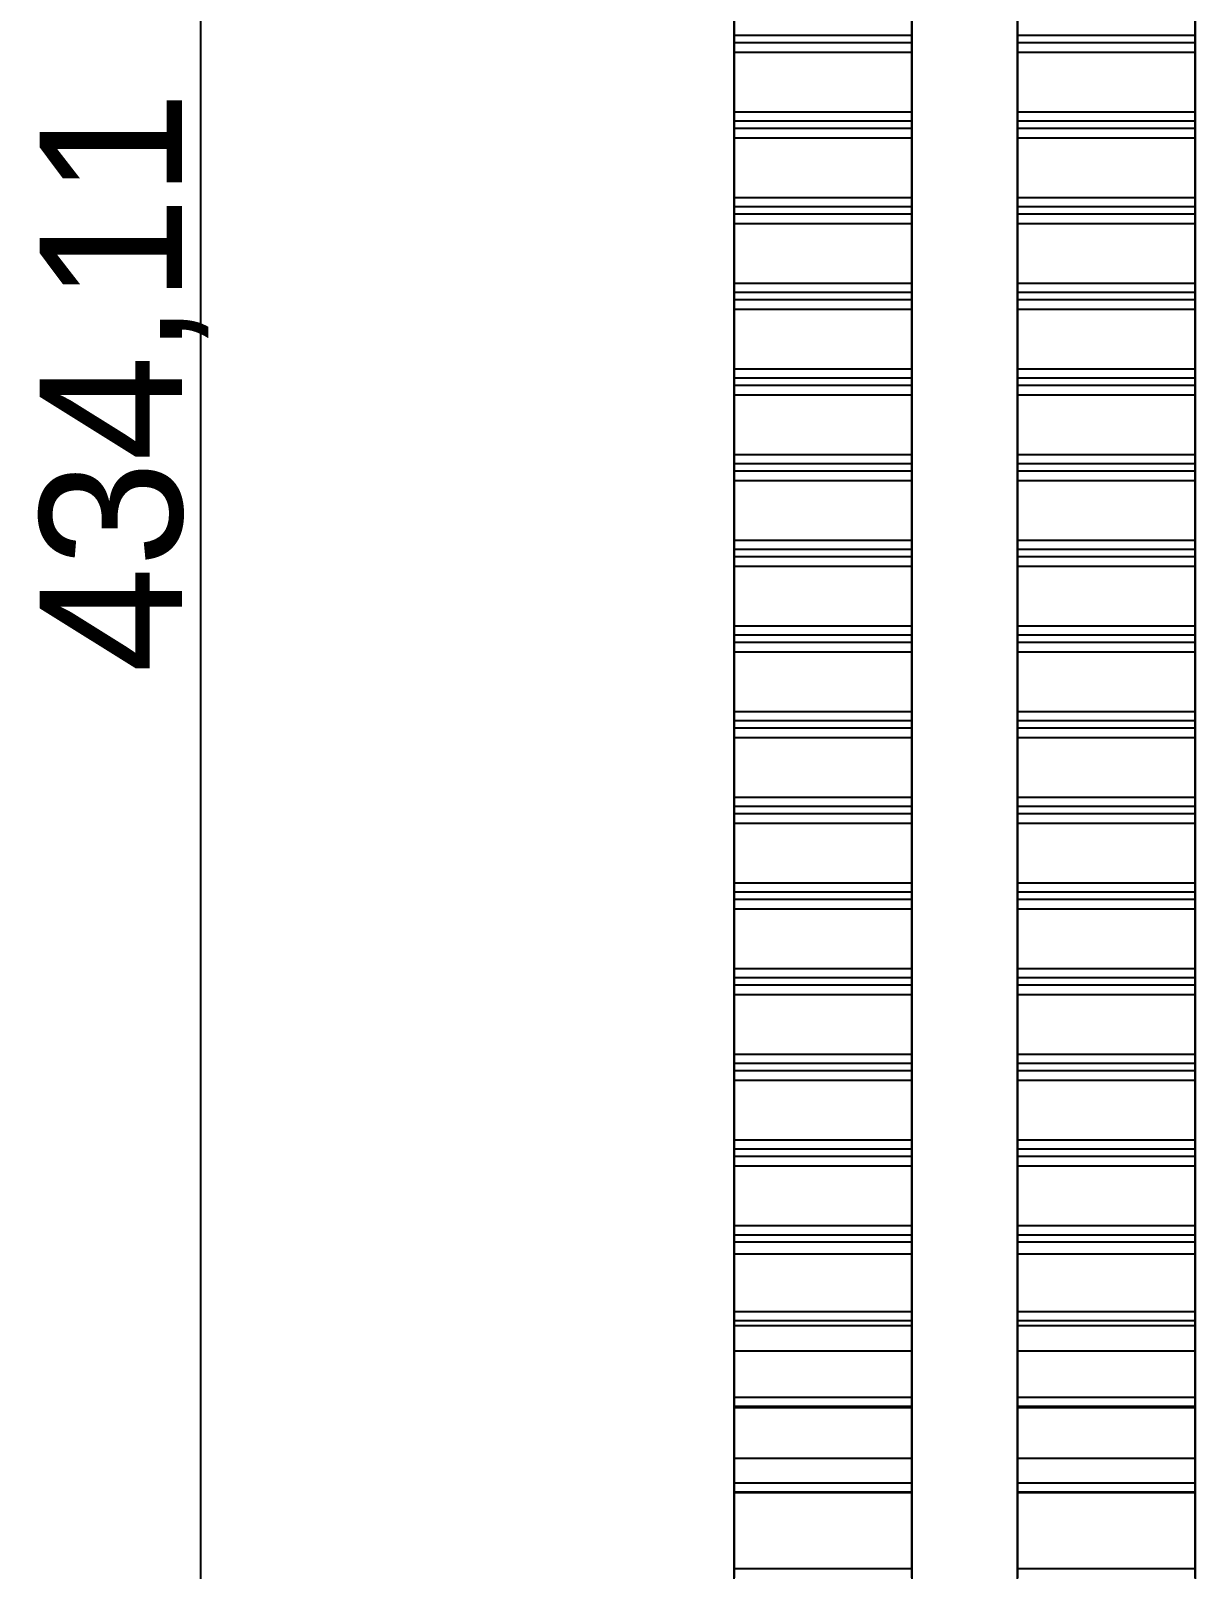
# Model space of a CAD drawing. Header units: millimetres. Extents: x -79 to 41330, y -75911 to 371.
# Drawn here: x 1788.1 to 1919.1, y -36102.3 to -35929.3 of the extents above; entities that cross this region are included whole.
import ezdxf

# ---------------------------------------------------------------- set-up
doc = ezdxf.new("R2010")
doc.units = ezdxf.units.MM
doc.layers.add('R17_COTAS_P', color=1, linetype='Continuous')
doc.layers.add('R17_PIEZAS_P', color=3, linetype='Continuous')
doc.dimstyles.get("Standard").update_dxf_attribs({"dimtxt": 2.5, "dimasz": 2.5, "dimexe": 1.25, "dimexo": 0.625, "dimtad": 1, "dimcen": 2.5, "dimazin": 3, "dimtfac": 1, "dimtmove": 0, "dimatfit": 3})

# ---------------------------------------------------------------- blocks, each defined once
blk = doc.blocks.new('_CLOSEDFILLED')
at = {"color": 0, "linetype": 'BYBLOCK'}
blk.add_solid([(-1, 0.164), (0, 0), (-1, -0.164)], dxfattribs=at)
blk = doc.blocks.new('*D168')
for p, q in [((1867.18, -35751.69), (1807.18, -35751.69)), ((1807.18, -36178.8), (1807.18, -35758.69)), ((1867.18, -36185.8), (1807.18, -36185.8))]:
    blk.add_line(p, q)
at = {"layer": 'Defpoints'}
for p in [(1867.18, -35751.69), (1807.18, -36185.8), (1867.18, -36185.8)]:
    blk.add_point(p, dxfattribs=at)
at = {"layer": 'R17_COTAS_P', "xscale": 7, "yscale": 7}
for p, rotation in [((1807.18, -35751.69), 90), ((1807.18, -36185.8), 270)]:
    blk.add_blockref('_CLOSEDFILLED', p, dxfattribs=dict(at, rotation=rotation))
at = {"layer": 'R17_COTAS_P', "insert": (1798.56, -35968.75), "char_height": 16, "attachment_point": 5, "rotation": 90}
blk.add_mtext('434,11', dxfattribs=at)

msp = doc.modelspace()

# ---------------------------------------------------------------- linework, layer by layer
at = {"layer": 'R17_PIEZAS_P'}
for p, q in [((1867.18, -35920.144), (1867.18, -35929.783)), ((1887.18, -35929.783), (1887.18, -35920.144)), ((1899.06, -35920.144), (1899.06, -35929.783)), ((1919.06, -35929.783), (1919.06, -35920.144)), ((1867.18, -35930.606), (1867.18, -35920.968)), ((1867.18, -35930.606), (1867.18, -35922.019)), ((1867.18, -35922.019), (1867.18, -35931.657)), ((1887.18, -35920.968), (1887.18, -35930.606)), ((1887.18, -35922.019), (1887.18, -35930.606)), ((1887.18, -35931.657), (1887.18, -35922.019)), ((1899.06, -35930.606), (1899.06, -35920.968)), ((1899.06, -35930.606), (1899.06, -35922.019)), ((1899.06, -35922.019), (1899.06, -35931.657)), ((1919.06, -35920.968), (1919.06, -35930.606)), ((1919.06, -35922.019), (1919.06, -35930.606)), ((1919.06, -35931.657), (1919.06, -35922.019)), ((1867.18, -35938.37), (1867.18, -35928.731)), ((1887.18, -35928.731), (1887.18, -35938.37)), ((1899.06, -35938.37), (1899.06, -35928.731)), ((1919.06, -35928.731), (1919.06, -35938.37)), ((1887.18, -35929.783), (1867.18, -35929.783)), ((1867.18, -35929.783), (1867.18, -35939.421)), ((1867.18, -35929.783), (1867.18, -35938.37)), ((1887.18, -35930.606), (1867.18, -35930.606)), ((1867.18, -35940.245), (1867.18, -35930.606)), ((1887.18, -35939.421), (1887.18, -35929.783)), ((1887.18, -35938.37), (1887.18, -35929.783)), ((1887.18, -35930.606), (1887.18, -35940.245)), ((1919.06, -35929.783), (1899.06, -35929.783)), ((1899.06, -35929.783), (1899.06, -35939.421)), ((1899.06, -35929.783), (1899.06, -35938.37)), ((1919.06, -35930.606), (1899.06, -35930.606)), ((1899.06, -35940.245), (1899.06, -35930.606)), ((1919.06, -35939.421), (1919.06, -35929.783)), ((1919.06, -35938.37), (1919.06, -35929.783)), ((1919.06, -35930.606), (1919.06, -35940.245)), ((1867.18, -35931.657), (1887.18, -35931.657)), ((1867.18, -35940.245), (1867.18, -35931.657)), ((1867.18, -35931.657), (1867.18, -35941.296)), ((1887.18, -35931.657), (1887.18, -35940.245)), ((1887.18, -35941.296), (1887.18, -35931.657)), ((1899.06, -35931.657), (1919.06, -35931.657)), ((1899.06, -35940.245), (1899.06, -35931.657)), ((1899.06, -35931.657), (1899.06, -35941.296)), ((1919.06, -35931.657), (1919.06, -35940.245)), ((1919.06, -35941.296), (1919.06, -35931.657)), ((1867.18, -35948.008), (1867.18, -35938.37)), ((1867.18, -35938.37), (1887.18, -35938.37)), ((1887.18, -35939.421), (1867.18, -35939.421)), ((1867.18, -35939.421), (1867.18, -35949.06)), ((1867.18, -35939.421), (1867.18, -35948.008)), ((1887.18, -35938.37), (1887.18, -35948.008)), ((1887.18, -35949.06), (1887.18, -35939.421)), ((1887.18, -35948.008), (1887.18, -35939.421)), ((1899.06, -35948.008), (1899.06, -35938.37)), ((1899.06, -35938.37), (1919.06, -35938.37)), ((1919.06, -35939.421), (1899.06, -35939.421)), ((1899.06, -35939.421), (1899.06, -35949.06)), ((1899.06, -35939.421), (1899.06, -35948.008)), ((1919.06, -35938.37), (1919.06, -35948.008)), ((1919.06, -35949.06), (1919.06, -35939.421)), ((1919.06, -35948.008), (1919.06, -35939.421)), ((1887.18, -35940.245), (1867.18, -35940.245)), ((1867.18, -35949.883), (1867.18, -35940.245)), ((1867.18, -35941.296), (1887.18, -35941.296)), ((1867.18, -35949.883), (1867.18, -35941.296)), ((1867.18, -35941.296), (1867.18, -35950.934)), ((1887.18, -35940.245), (1887.18, -35949.883)), ((1887.18, -35941.296), (1887.18, -35949.883)), ((1887.18, -35950.934), (1887.18, -35941.296)), ((1919.06, -35940.245), (1899.06, -35940.245)), ((1899.06, -35949.883), (1899.06, -35940.245)), ((1899.06, -35941.296), (1919.06, -35941.296)), ((1899.06, -35949.883), (1899.06, -35941.296)), ((1899.06, -35941.296), (1899.06, -35950.934)), ((1919.06, -35940.245), (1919.06, -35949.883)), ((1919.06, -35941.296), (1919.06, -35949.883)), ((1919.06, -35950.934), (1919.06, -35941.296)), ((1867.18, -35957.647), (1867.18, -35948.008)), ((1867.18, -35948.008), (1887.18, -35948.008)), ((1887.18, -35948.008), (1887.18, -35957.647)), ((1899.06, -35957.647), (1899.06, -35948.008)), ((1899.06, -35948.008), (1919.06, -35948.008)), ((1919.06, -35948.008), (1919.06, -35957.647)), ((1887.18, -35949.06), (1867.18, -35949.06)), ((1867.18, -35949.06), (1867.18, -35958.698)), ((1867.18, -35949.06), (1867.18, -35957.647)), ((1887.18, -35949.883), (1867.18, -35949.883)), ((1867.18, -35959.522), (1867.18, -35949.883)), ((1887.18, -35958.698), (1887.18, -35949.06)), ((1887.18, -35957.647), (1887.18, -35949.06)), ((1887.18, -35949.883), (1887.18, -35959.522)), ((1919.06, -35949.06), (1899.06, -35949.06)), ((1899.06, -35949.06), (1899.06, -35958.698)), ((1899.06, -35949.06), (1899.06, -35957.647)), ((1919.06, -35949.883), (1899.06, -35949.883)), ((1899.06, -35959.522), (1899.06, -35949.883)), ((1919.06, -35958.698), (1919.06, -35949.06)), ((1919.06, -35957.647), (1919.06, -35949.06)), ((1919.06, -35949.883), (1919.06, -35959.522)), ((1867.18, -35950.934), (1887.18, -35950.934)), ((1867.18, -35959.522), (1867.18, -35950.934)), ((1867.18, -35950.934), (1867.18, -35960.573)), ((1887.18, -35950.934), (1887.18, -35959.522)), ((1887.18, -35960.573), (1887.18, -35950.934)), ((1899.06, -35950.934), (1919.06, -35950.934)), ((1899.06, -35959.522), (1899.06, -35950.934)), ((1899.06, -35950.934), (1899.06, -35960.573)), ((1919.06, -35950.934), (1919.06, -35959.522)), ((1919.06, -35960.573), (1919.06, -35950.934)), ((1867.18, -35967.285), (1867.18, -35957.647)), ((1867.18, -35957.647), (1887.18, -35957.647)), ((1887.18, -35958.698), (1867.18, -35958.698)), ((1867.18, -35958.698), (1867.18, -35968.337)), ((1867.18, -35958.698), (1867.18, -35967.285)), ((1887.18, -35957.647), (1887.18, -35967.285)), ((1887.18, -35968.337), (1887.18, -35958.698)), ((1887.18, -35967.285), (1887.18, -35958.698)), ((1899.06, -35967.285), (1899.06, -35957.647)), ((1899.06, -35957.647), (1919.06, -35957.647)), ((1919.06, -35958.698), (1899.06, -35958.698)), ((1899.06, -35958.698), (1899.06, -35968.337)), ((1899.06, -35958.698), (1899.06, -35967.285)), ((1919.06, -35957.647), (1919.06, -35967.285)), ((1919.06, -35968.337), (1919.06, -35958.698)), ((1919.06, -35967.285), (1919.06, -35958.698)), ((1887.18, -35959.522), (1867.18, -35959.522)), ((1867.18, -35969.16), (1867.18, -35959.522)), ((1867.18, -35960.573), (1887.18, -35960.573)), ((1867.18, -35969.16), (1867.18, -35960.573)), ((1867.18, -35960.573), (1867.18, -35970.211)), ((1887.18, -35959.522), (1887.18, -35969.16)), ((1887.18, -35960.573), (1887.18, -35969.16)), ((1887.18, -35970.211), (1887.18, -35960.573)), ((1919.06, -35959.522), (1899.06, -35959.522)), ((1899.06, -35969.16), (1899.06, -35959.522)), ((1899.06, -35960.573), (1919.06, -35960.573)), ((1899.06, -35969.16), (1899.06, -35960.573)), ((1899.06, -35960.573), (1899.06, -35970.211)), ((1919.06, -35959.522), (1919.06, -35969.16)), ((1919.06, -35960.573), (1919.06, -35969.16)), ((1919.06, -35970.211), (1919.06, -35960.573)), ((1867.18, -35976.924), (1867.18, -35967.285)), ((1867.18, -35967.285), (1887.18, -35967.285)), ((1887.18, -35967.285), (1887.18, -35976.924)), ((1899.06, -35976.924), (1899.06, -35967.285)), ((1899.06, -35967.285), (1919.06, -35967.285)), ((1919.06, -35967.285), (1919.06, -35976.924)), ((1887.18, -35968.337), (1867.18, -35968.337)), ((1867.18, -35968.337), (1867.18, -35977.975)), ((1867.18, -35968.337), (1867.18, -35976.924)), ((1887.18, -35969.16), (1867.18, -35969.16)), ((1867.18, -35978.799), (1867.18, -35969.16)), ((1887.18, -35977.975), (1887.18, -35968.337)), ((1887.18, -35976.924), (1887.18, -35968.337)), ((1887.18, -35969.16), (1887.18, -35978.799)), ((1919.06, -35968.337), (1899.06, -35968.337)), ((1899.06, -35968.337), (1899.06, -35977.975)), ((1899.06, -35968.337), (1899.06, -35976.924)), ((1919.06, -35969.16), (1899.06, -35969.16)), ((1899.06, -35978.799), (1899.06, -35969.16)), ((1919.06, -35977.975), (1919.06, -35968.337)), ((1919.06, -35976.924), (1919.06, -35968.337)), ((1919.06, -35969.16), (1919.06, -35978.799)), ((1867.18, -35970.211), (1887.18, -35970.211)), ((1867.18, -35978.799), (1867.18, -35970.211)), ((1867.18, -35970.211), (1867.18, -35979.85)), ((1887.18, -35970.211), (1887.18, -35978.799)), ((1887.18, -35979.85), (1887.18, -35970.211)), ((1899.06, -35970.211), (1919.06, -35970.211)), ((1899.06, -35978.799), (1899.06, -35970.211)), ((1899.06, -35970.211), (1899.06, -35979.85)), ((1919.06, -35970.211), (1919.06, -35978.799)), ((1919.06, -35979.85), (1919.06, -35970.211)), ((1867.18, -35986.562), (1867.18, -35976.924)), ((1867.18, -35976.924), (1887.18, -35976.924)), ((1887.18, -35976.924), (1887.18, -35986.562)), ((1899.06, -35986.562), (1899.06, -35976.924)), ((1899.06, -35976.924), (1919.06, -35976.924)), ((1919.06, -35976.924), (1919.06, -35986.562)), ((1887.18, -35977.975), (1867.18, -35977.975)), ((1867.18, -35977.975), (1867.18, -35987.614)), ((1867.18, -35977.975), (1867.18, -35986.562)), ((1887.18, -35978.799), (1867.18, -35978.799)), ((1867.18, -35988.437), (1867.18, -35978.799)), ((1887.18, -35987.614), (1887.18, -35977.975)), ((1887.18, -35986.562), (1887.18, -35977.975)), ((1887.18, -35978.799), (1887.18, -35988.437)), ((1919.06, -35977.975), (1899.06, -35977.975)), ((1899.06, -35977.975), (1899.06, -35987.614)), ((1899.06, -35977.975), (1899.06, -35986.562)), ((1919.06, -35978.799), (1899.06, -35978.799)), ((1899.06, -35988.437), (1899.06, -35978.799)), ((1919.06, -35987.614), (1919.06, -35977.975)), ((1919.06, -35986.562), (1919.06, -35977.975)), ((1919.06, -35978.799), (1919.06, -35988.437)), ((1867.18, -35979.85), (1887.18, -35979.85)), ((1867.18, -35988.437), (1867.18, -35979.85)), ((1867.18, -35979.85), (1867.18, -35989.488)), ((1887.18, -35979.85), (1887.18, -35988.437)), ((1887.18, -35989.488), (1887.18, -35979.85)), ((1899.06, -35979.85), (1919.06, -35979.85)), ((1899.06, -35988.437), (1899.06, -35979.85)), ((1899.06, -35979.85), (1899.06, -35989.488)), ((1919.06, -35979.85), (1919.06, -35988.437)), ((1919.06, -35989.488), (1919.06, -35979.85)), ((1867.18, -35996.201), (1867.18, -35986.562)), ((1867.18, -35986.562), (1887.18, -35986.562)), ((1887.18, -35986.562), (1887.18, -35996.201)), ((1899.06, -35996.201), (1899.06, -35986.562)), ((1899.06, -35986.562), (1919.06, -35986.562)), ((1919.06, -35986.562), (1919.06, -35996.201)), ((1887.18, -35987.614), (1867.18, -35987.614)), ((1867.18, -35987.614), (1867.18, -35997.252)), ((1867.18, -35987.614), (1867.18, -35996.201)), ((1887.18, -35997.252), (1887.18, -35987.614)), ((1887.18, -35996.201), (1887.18, -35987.614)), ((1919.06, -35987.614), (1899.06, -35987.614)), ((1899.06, -35987.614), (1899.06, -35997.252)), ((1899.06, -35987.614), (1899.06, -35996.201)), ((1919.06, -35997.252), (1919.06, -35987.614)), ((1919.06, -35996.201), (1919.06, -35987.614)), ((1887.18, -35988.437), (1867.18, -35988.437)), ((1867.18, -35998.076), (1867.18, -35988.437)), ((1867.18, -35989.488), (1887.18, -35989.488)), ((1867.18, -35998.076), (1867.18, -35989.488)), ((1867.18, -35989.488), (1867.18, -35999.127)), ((1887.18, -35988.437), (1887.18, -35998.076)), ((1887.18, -35989.488), (1887.18, -35998.076)), ((1887.18, -35999.127), (1887.18, -35989.488)), ((1919.06, -35988.437), (1899.06, -35988.437)), ((1899.06, -35998.076), (1899.06, -35988.437)), ((1899.06, -35989.488), (1919.06, -35989.488)), ((1899.06, -35998.076), (1899.06, -35989.488)), ((1899.06, -35989.488), (1899.06, -35999.127)), ((1919.06, -35988.437), (1919.06, -35998.076)), ((1919.06, -35989.488), (1919.06, -35998.076)), ((1919.06, -35999.127), (1919.06, -35989.488)), ((1867.18, -36005.839), (1867.18, -35996.201)), ((1867.18, -35996.201), (1887.18, -35996.201)), ((1887.18, -35996.201), (1887.18, -36005.839)), ((1899.06, -36005.839), (1899.06, -35996.201)), ((1899.06, -35996.201), (1919.06, -35996.201)), ((1919.06, -35996.201), (1919.06, -36005.839)), ((1887.18, -35997.252), (1867.18, -35997.252)), ((1867.18, -35997.252), (1867.18, -36006.891)), ((1867.18, -35997.252), (1867.18, -36005.839)), ((1887.18, -35998.076), (1867.18, -35998.076)), ((1867.18, -36007.714), (1867.18, -35998.076)), ((1887.18, -36006.891), (1887.18, -35997.252)), ((1887.18, -36005.839), (1887.18, -35997.252)), ((1887.18, -35998.076), (1887.18, -36007.714)), ((1919.06, -35997.252), (1899.06, -35997.252)), ((1899.06, -35997.252), (1899.06, -36006.891)), ((1899.06, -35997.252), (1899.06, -36005.839)), ((1919.06, -35998.076), (1899.06, -35998.076)), ((1899.06, -36007.714), (1899.06, -35998.076)), ((1919.06, -36006.891), (1919.06, -35997.252)), ((1919.06, -36005.839), (1919.06, -35997.252)), ((1919.06, -35998.076), (1919.06, -36007.714)), ((1867.18, -35999.127), (1887.18, -35999.127)), ((1867.18, -36007.714), (1867.18, -35999.127)), ((1867.18, -35999.127), (1867.18, -36008.765)), ((1887.18, -35999.127), (1887.18, -36007.714)), ((1887.18, -36008.765), (1887.18, -35999.127)), ((1899.06, -35999.127), (1919.06, -35999.127)), ((1899.06, -36007.714), (1899.06, -35999.127)), ((1899.06, -35999.127), (1899.06, -36008.765)), ((1919.06, -35999.127), (1919.06, -36007.714)), ((1919.06, -36008.765), (1919.06, -35999.127)), ((1867.18, -36015.478), (1867.18, -36005.839)), ((1867.18, -36005.839), (1887.18, -36005.839)), ((1887.18, -36006.891), (1867.18, -36006.891)), ((1867.18, -36006.891), (1867.18, -36016.529)), ((1867.18, -36006.891), (1867.18, -36015.478)), ((1887.18, -36005.839), (1887.18, -36015.478)), ((1887.18, -36016.529), (1887.18, -36006.891)), ((1887.18, -36015.478), (1887.18, -36006.891)), ((1899.06, -36015.478), (1899.06, -36005.839)), ((1899.06, -36005.839), (1919.06, -36005.839)), ((1919.06, -36006.891), (1899.06, -36006.891)), ((1899.06, -36006.891), (1899.06, -36016.529)), ((1899.06, -36006.891), (1899.06, -36015.478)), ((1919.06, -36005.839), (1919.06, -36015.478)), ((1919.06, -36016.529), (1919.06, -36006.891)), ((1919.06, -36015.478), (1919.06, -36006.891)), ((1887.18, -36007.714), (1867.18, -36007.714)), ((1867.18, -36017.353), (1867.18, -36007.714)), ((1867.18, -36008.765), (1887.18, -36008.765)), ((1867.18, -36017.353), (1867.18, -36008.765)), ((1867.18, -36008.765), (1867.18, -36018.404)), ((1887.18, -36007.714), (1887.18, -36017.353)), ((1887.18, -36008.765), (1887.18, -36017.353)), ((1887.18, -36018.404), (1887.18, -36008.765)), ((1919.06, -36007.714), (1899.06, -36007.714)), ((1899.06, -36017.353), (1899.06, -36007.714)), ((1899.06, -36008.765), (1919.06, -36008.765)), ((1899.06, -36017.353), (1899.06, -36008.765)), ((1899.06, -36008.765), (1899.06, -36018.404)), ((1919.06, -36007.714), (1919.06, -36017.353)), ((1919.06, -36008.765), (1919.06, -36017.353)), ((1919.06, -36018.404), (1919.06, -36008.765)), ((1867.18, -36025.116), (1867.18, -36015.478)), ((1867.18, -36015.478), (1887.18, -36015.478)), ((1887.18, -36015.478), (1887.18, -36025.116)), ((1899.06, -36025.116), (1899.06, -36015.478)), ((1899.06, -36015.478), (1919.06, -36015.478)), ((1919.06, -36015.478), (1919.06, -36025.116)), ((1887.18, -36016.529), (1867.18, -36016.529)), ((1867.18, -36016.529), (1867.18, -36026.168)), ((1867.18, -36016.529), (1867.18, -36025.116)), ((1887.18, -36017.353), (1867.18, -36017.353)), ((1867.18, -36026.991), (1867.18, -36017.353)), ((1887.18, -36026.168), (1887.18, -36016.529)), ((1887.18, -36025.116), (1887.18, -36016.529)), ((1887.18, -36017.353), (1887.18, -36026.991)), ((1919.06, -36016.529), (1899.06, -36016.529)), ((1899.06, -36016.529), (1899.06, -36026.168)), ((1899.06, -36016.529), (1899.06, -36025.116)), ((1919.06, -36017.353), (1899.06, -36017.353)), ((1899.06, -36026.991), (1899.06, -36017.353)), ((1919.06, -36026.168), (1919.06, -36016.529)), ((1919.06, -36025.116), (1919.06, -36016.529)), ((1919.06, -36017.353), (1919.06, -36026.991)), ((1867.18, -36018.404), (1887.18, -36018.404)), ((1867.18, -36026.991), (1867.18, -36018.404)), ((1867.18, -36018.404), (1867.18, -36028.042)), ((1887.18, -36018.404), (1887.18, -36026.991)), ((1887.18, -36028.042), (1887.18, -36018.404)), ((1899.06, -36018.404), (1919.06, -36018.404)), ((1899.06, -36026.991), (1899.06, -36018.404)), ((1899.06, -36018.404), (1899.06, -36028.042)), ((1919.06, -36018.404), (1919.06, -36026.991)), ((1919.06, -36028.042), (1919.06, -36018.404)), ((1867.18, -36034.755), (1867.18, -36025.116)), ((1867.18, -36025.116), (1887.18, -36025.116)), ((1887.18, -36026.168), (1867.18, -36026.168)), ((1867.18, -36026.168), (1867.18, -36035.806)), ((1867.18, -36026.168), (1867.18, -36034.755)), ((1887.18, -36025.116), (1887.18, -36034.755)), ((1887.18, -36035.806), (1887.18, -36026.168)), ((1887.18, -36034.755), (1887.18, -36026.168)), ((1899.06, -36034.755), (1899.06, -36025.116)), ((1899.06, -36025.116), (1919.06, -36025.116)), ((1919.06, -36026.168), (1899.06, -36026.168)), ((1899.06, -36026.168), (1899.06, -36035.806)), ((1899.06, -36026.168), (1899.06, -36034.755)), ((1919.06, -36025.116), (1919.06, -36034.755)), ((1919.06, -36035.806), (1919.06, -36026.168)), ((1919.06, -36034.755), (1919.06, -36026.168)), ((1887.18, -36026.991), (1867.18, -36026.991)), ((1867.18, -36036.63), (1867.18, -36026.991)), ((1867.18, -36028.042), (1887.18, -36028.042)), ((1867.18, -36036.63), (1867.18, -36028.042)), ((1867.18, -36028.042), (1867.18, -36037.681)), ((1887.18, -36026.991), (1887.18, -36036.63)), ((1887.18, -36028.042), (1887.18, -36036.63)), ((1887.18, -36037.681), (1887.18, -36028.042)), ((1919.06, -36026.991), (1899.06, -36026.991)), ((1899.06, -36036.63), (1899.06, -36026.991)), ((1899.06, -36028.042), (1919.06, -36028.042)), ((1899.06, -36036.63), (1899.06, -36028.042)), ((1899.06, -36028.042), (1899.06, -36037.681)), ((1919.06, -36026.991), (1919.06, -36036.63)), ((1919.06, -36028.042), (1919.06, -36036.63)), ((1919.06, -36037.681), (1919.06, -36028.042)), ((1867.18, -36044.393), (1867.18, -36034.755)), ((1867.18, -36034.755), (1887.18, -36034.755)), ((1887.18, -36034.755), (1887.18, -36044.393)), ((1899.06, -36044.393), (1899.06, -36034.755)), ((1899.06, -36034.755), (1919.06, -36034.755)), ((1919.06, -36034.755), (1919.06, -36044.393)), ((1887.18, -36035.806), (1867.18, -36035.806)), ((1867.18, -36035.806), (1867.18, -36045.445)), ((1867.18, -36035.806), (1867.18, -36044.393)), ((1887.18, -36036.63), (1867.18, -36036.63)), ((1867.18, -36046.268), (1867.18, -36036.63)), ((1887.18, -36045.445), (1887.18, -36035.806)), ((1887.18, -36044.393), (1887.18, -36035.806)), ((1887.18, -36036.63), (1887.18, -36046.268)), ((1919.06, -36035.806), (1899.06, -36035.806)), ((1899.06, -36035.806), (1899.06, -36045.445)), ((1899.06, -36035.806), (1899.06, -36044.393)), ((1919.06, -36036.63), (1899.06, -36036.63)), ((1899.06, -36046.268), (1899.06, -36036.63)), ((1919.06, -36045.445), (1919.06, -36035.806)), ((1919.06, -36044.393), (1919.06, -36035.806)), ((1919.06, -36036.63), (1919.06, -36046.268)), ((1867.18, -36037.681), (1887.18, -36037.681)), ((1867.18, -36046.268), (1867.18, -36037.681)), ((1867.18, -36037.681), (1867.18, -36047.319)), ((1887.18, -36037.681), (1887.18, -36046.268)), ((1887.18, -36047.319), (1887.18, -36037.681)), ((1899.06, -36037.681), (1919.06, -36037.681)), ((1899.06, -36046.268), (1899.06, -36037.681)), ((1899.06, -36037.681), (1899.06, -36047.319)), ((1919.06, -36037.681), (1919.06, -36046.268)), ((1919.06, -36047.319), (1919.06, -36037.681)), ((1867.18, -36054.032), (1867.18, -36044.393)), ((1867.18, -36044.393), (1887.18, -36044.393)), ((1887.18, -36044.393), (1887.18, -36054.032)), ((1899.06, -36054.032), (1899.06, -36044.393)), ((1899.06, -36044.393), (1919.06, -36044.393)), ((1919.06, -36044.393), (1919.06, -36054.032)), ((1887.18, -36045.445), (1867.18, -36045.445)), ((1867.18, -36045.445), (1867.18, -36055.083)), ((1867.18, -36045.445), (1867.18, -36054.032)), ((1887.18, -36046.268), (1867.18, -36046.268)), ((1867.18, -36055.907), (1867.18, -36046.268)), ((1887.18, -36055.083), (1887.18, -36045.445)), ((1887.18, -36054.032), (1887.18, -36045.445)), ((1887.18, -36046.268), (1887.18, -36055.907)), ((1919.06, -36045.445), (1899.06, -36045.445)), ((1899.06, -36045.445), (1899.06, -36055.083)), ((1899.06, -36045.445), (1899.06, -36054.032)), ((1919.06, -36046.268), (1899.06, -36046.268)), ((1899.06, -36055.907), (1899.06, -36046.268)), ((1919.06, -36055.083), (1919.06, -36045.445)), ((1919.06, -36054.032), (1919.06, -36045.445)), ((1919.06, -36046.268), (1919.06, -36055.907)), ((1867.18, -36047.319), (1887.18, -36047.319)), ((1867.18, -36055.907), (1867.18, -36047.319)), ((1867.18, -36047.319), (1867.18, -36056.958)), ((1887.18, -36047.319), (1887.18, -36055.907)), ((1887.18, -36056.958), (1887.18, -36047.319)), ((1899.06, -36047.319), (1919.06, -36047.319)), ((1899.06, -36055.907), (1899.06, -36047.319)), ((1899.06, -36047.319), (1899.06, -36056.958)), ((1919.06, -36047.319), (1919.06, -36055.907)), ((1919.06, -36056.958), (1919.06, -36047.319)), ((1867.18, -36063.67), (1867.18, -36054.032)), ((1867.18, -36054.032), (1887.18, -36054.032)), ((1887.18, -36054.032), (1887.18, -36063.67)), ((1899.06, -36063.67), (1899.06, -36054.032)), ((1899.06, -36054.032), (1919.06, -36054.032)), ((1919.06, -36054.032), (1919.06, -36063.67)), ((1887.18, -36055.083), (1867.18, -36055.083)), ((1867.18, -36055.083), (1867.18, -36064.722)), ((1867.18, -36055.083), (1867.18, -36063.67)), ((1887.18, -36064.722), (1887.18, -36055.083)), ((1887.18, -36063.67), (1887.18, -36055.083)), ((1919.06, -36055.083), (1899.06, -36055.083)), ((1899.06, -36055.083), (1899.06, -36064.722)), ((1899.06, -36055.083), (1899.06, -36063.67)), ((1919.06, -36064.722), (1919.06, -36055.083)), ((1919.06, -36063.67), (1919.06, -36055.083)), ((1887.18, -36055.907), (1867.18, -36055.907)), ((1867.18, -36065.545), (1867.18, -36055.907)), ((1867.18, -36056.958), (1887.18, -36056.958)), ((1867.18, -36065.545), (1867.18, -36056.958)), ((1867.18, -36056.958), (1867.18, -36066.849)), ((1887.18, -36055.907), (1887.18, -36065.545)), ((1887.18, -36056.958), (1887.18, -36065.545)), ((1887.18, -36066.849), (1887.18, -36056.958)), ((1919.06, -36055.907), (1899.06, -36055.907)), ((1899.06, -36065.545), (1899.06, -36055.907)), ((1899.06, -36056.958), (1919.06, -36056.958)), ((1899.06, -36065.545), (1899.06, -36056.958)), ((1899.06, -36056.958), (1899.06, -36066.849)), ((1919.06, -36055.907), (1919.06, -36065.545)), ((1919.06, -36056.958), (1919.06, -36065.545)), ((1919.06, -36066.849), (1919.06, -36056.958)), ((1867.18, -36073.309), (1867.18, -36063.67)), ((1867.18, -36063.67), (1887.18, -36063.67)), ((1887.18, -36063.67), (1887.18, -36073.309)), ((1899.06, -36073.309), (1899.06, -36063.67)), ((1899.06, -36063.67), (1919.06, -36063.67)), ((1919.06, -36063.67), (1919.06, -36073.309)), ((1887.18, -36064.722), (1867.18, -36064.722)), ((1867.18, -36064.722), (1867.18, -36074.36)), ((1867.18, -36064.722), (1867.18, -36073.309)), ((1887.18, -36065.545), (1867.18, -36065.545)), ((1867.18, -36074.931), (1867.18, -36065.545)), ((1887.18, -36074.36), (1887.18, -36064.722)), ((1887.18, -36073.309), (1887.18, -36064.722)), ((1887.18, -36065.545), (1887.18, -36074.931)), ((1919.06, -36064.722), (1899.06, -36064.722)), ((1899.06, -36064.722), (1899.06, -36074.36)), ((1899.06, -36064.722), (1899.06, -36073.309)), ((1919.06, -36065.545), (1899.06, -36065.545)), ((1899.06, -36074.931), (1899.06, -36065.545)), ((1919.06, -36074.36), (1919.06, -36064.722)), ((1919.06, -36073.309), (1919.06, -36064.722)), ((1919.06, -36065.545), (1919.06, -36074.931)), ((1867.18, -36066.849), (1887.18, -36066.849)), ((1867.18, -36074.931), (1867.18, -36066.849)), ((1867.18, -36066.849), (1867.18, -36077.761)), ((1887.18, -36066.849), (1887.18, -36074.931)), ((1887.18, -36077.761), (1887.18, -36066.849)), ((1899.06, -36066.849), (1919.06, -36066.849)), ((1899.06, -36074.931), (1899.06, -36066.849)), ((1899.06, -36066.849), (1899.06, -36077.761)), ((1919.06, -36066.849), (1919.06, -36074.931)), ((1919.06, -36077.761), (1919.06, -36066.849)), ((1867.18, -36082.947), (1867.18, -36073.309)), ((1867.18, -36073.309), (1887.18, -36073.309)), ((1887.18, -36074.36), (1867.18, -36074.36)), ((1867.18, -36074.36), (1867.18, -36083.999)), ((1867.18, -36074.36), (1867.18, -36082.947)), ((1887.18, -36073.309), (1887.18, -36082.947)), ((1887.18, -36083.999), (1887.18, -36074.36)), ((1887.18, -36082.947), (1887.18, -36074.36)), ((1899.06, -36082.947), (1899.06, -36073.309)), ((1899.06, -36073.309), (1919.06, -36073.309)), ((1919.06, -36074.36), (1899.06, -36074.36)), ((1899.06, -36074.36), (1899.06, -36083.999)), ((1899.06, -36074.36), (1899.06, -36082.947)), ((1919.06, -36073.309), (1919.06, -36082.947)), ((1919.06, -36083.999), (1919.06, -36074.36)), ((1919.06, -36082.947), (1919.06, -36074.36)), ((1887.18, -36074.931), (1867.18, -36074.931)), ((1867.18, -36084.146), (1867.18, -36074.931)), ((1887.18, -36074.931), (1887.18, -36084.146)), ((1919.06, -36074.931), (1899.06, -36074.931)), ((1899.06, -36084.146), (1899.06, -36074.931)), ((1919.06, -36074.931), (1919.06, -36084.146)), ((1867.18, -36077.761), (1887.18, -36077.761)), ((1867.18, -36084.146), (1867.18, -36077.761)), ((1867.18, -36077.761), (1867.18, -36089.828)), ((1887.18, -36077.761), (1887.18, -36084.146)), ((1887.18, -36089.828), (1887.18, -36077.761)), ((1899.06, -36077.761), (1919.06, -36077.761)), ((1899.06, -36084.146), (1899.06, -36077.761)), ((1899.06, -36077.761), (1899.06, -36089.828)), ((1919.06, -36077.761), (1919.06, -36084.146)), ((1919.06, -36089.828), (1919.06, -36077.761)), ((1867.18, -36092.586), (1867.18, -36082.947)), ((1867.18, -36082.947), (1887.18, -36082.947)), ((1887.18, -36082.947), (1887.18, -36092.586)), ((1899.06, -36092.586), (1899.06, -36082.947)), ((1899.06, -36082.947), (1919.06, -36082.947)), ((1919.06, -36082.947), (1919.06, -36092.586)), ((1887.18, -36083.999), (1867.18, -36083.999)), ((1867.18, -36083.999), (1867.18, -36093.637)), ((1867.18, -36083.999), (1867.18, -36092.586)), ((1887.18, -36084.146), (1867.18, -36084.146)), ((1867.18, -36093.727), (1867.18, -36084.146)), ((1887.18, -36093.637), (1887.18, -36083.999)), ((1887.18, -36092.586), (1887.18, -36083.999)), ((1887.18, -36084.146), (1887.18, -36093.727)), ((1919.06, -36083.999), (1899.06, -36083.999)), ((1899.06, -36083.999), (1899.06, -36093.637)), ((1899.06, -36083.999), (1899.06, -36092.586)), ((1919.06, -36084.146), (1899.06, -36084.146)), ((1899.06, -36093.727), (1899.06, -36084.146)), ((1919.06, -36093.637), (1919.06, -36083.999)), ((1919.06, -36092.586), (1919.06, -36083.999)), ((1919.06, -36084.146), (1919.06, -36093.727)), ((1867.18, -36089.828), (1887.18, -36089.828)), ((1867.18, -36093.727), (1867.18, -36089.828)), ((1867.18, -36089.828), (1867.18, -36102.414)), ((1887.18, -36089.828), (1887.18, -36093.727)), ((1887.18, -36102.414), (1887.18, -36089.828)), ((1899.06, -36089.828), (1919.06, -36089.828)), ((1899.06, -36093.727), (1899.06, -36089.828)), ((1899.06, -36089.828), (1899.06, -36102.414)), ((1919.06, -36089.828), (1919.06, -36093.727)), ((1919.06, -36102.414), (1919.06, -36089.828)), ((1867.18, -36102.224), (1867.18, -36092.586)), ((1867.18, -36092.586), (1887.18, -36092.586)), ((1887.18, -36093.637), (1867.18, -36093.637)), ((1867.18, -36093.637), (1867.18, -36103.276)), ((1867.18, -36093.637), (1867.18, -36102.224)), ((1887.18, -36093.727), (1867.18, -36093.727)), ((1867.18, -36103.719), (1867.18, -36093.727)), ((1887.18, -36092.586), (1887.18, -36102.224)), ((1887.18, -36103.276), (1887.18, -36093.637)), ((1887.18, -36102.224), (1887.18, -36093.637)), ((1887.18, -36093.727), (1887.18, -36103.719)), ((1899.06, -36102.224), (1899.06, -36092.586)), ((1899.06, -36092.586), (1919.06, -36092.586)), ((1919.06, -36093.637), (1899.06, -36093.637)), ((1899.06, -36093.637), (1899.06, -36103.276)), ((1899.06, -36093.637), (1899.06, -36102.224)), ((1919.06, -36093.727), (1899.06, -36093.727)), ((1899.06, -36103.719), (1899.06, -36093.727)), ((1919.06, -36092.586), (1919.06, -36102.224)), ((1919.06, -36103.276), (1919.06, -36093.637)), ((1919.06, -36102.224), (1919.06, -36093.637)), ((1919.06, -36093.727), (1919.06, -36103.719)), ((1867.18, -36111.863), (1867.18, -36102.224)), ((1867.18, -36102.224), (1887.18, -36102.224)), ((1887.18, -36102.224), (1887.18, -36111.863)), ((1899.06, -36111.863), (1899.06, -36102.224)), ((1899.06, -36102.224), (1919.06, -36102.224)), ((1919.06, -36102.224), (1919.06, -36111.863))]:
    msp.add_line(p, q, dxfattribs=at)

# ---------------------------------------------------------------- dimensions: what is measured, and where the dimension line sits
at = {"layer": 'R17_COTAS_P'}
dim = msp.add_linear_dim(base=(1807.18, -36185.803), p1=(1867.18, -36185.803), p2=(1867.18, -35751.693), angle=90, dimstyle='Standard', override={"dimtxt": 16, "dimasz": 7, "dimtad": 1, "dimdec": 2}, dxfattribs=at)
dim.commit()
dim.dimension.update_dxf_attribs({"geometry": '*D168', "text_midpoint": (1798.555, -35968.748)})

doc.saveas('drawing.dxf')
